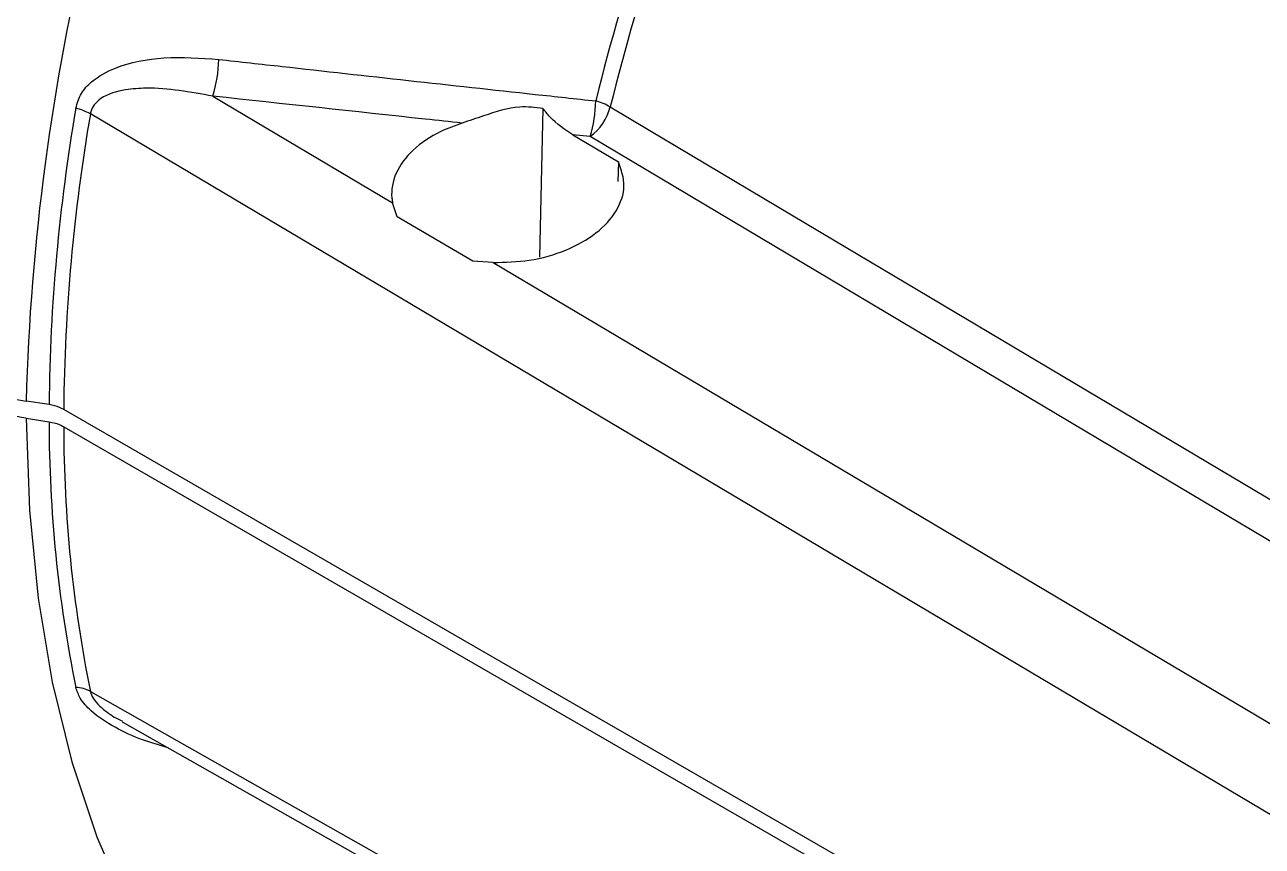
# Model space of a CAD drawing. Extents: x 11 to 120, y 2 to 94.
# Drawn here: x 20.848 to 23.205, y 71.662 to 73.228 of the extents above; entities that cross this region are included whole.
import ezdxf

# ---------------------------------------------------------------- set-up
doc = ezdxf.new("R2010")
doc.units = 0
doc.header["$MEASUREMENT"] = 0
doc.layers.add('OBJECT', color=7, linetype='CONTINUOUS')

msp = doc.modelspace()

# ---------------------------------------------------------------- linework, layer by layer
at = {"layer": 'OBJECT'}
for p, q in [((21.2062, 73.0915), (21.5485, 72.8884)), ((21.8348, 73.068), (21.8285, 72.7844)), ((21.8916, 73.0181), (21.9791, 72.9663)), ((21.9247, 73.0146), (21.8916, 73.0181)), ((21.9791, 72.9663), (21.9777, 72.9291)), ((21.5572, 72.8618), (21.5485, 72.8884)), ((21.7015, 72.7768), (21.5572, 72.8618)), ((21.7401, 72.7746), (21.7015, 72.7768)), ((20.8945, 72.5037), (20.8506, 72.5104)), ((24.2343, 70.5824), (20.9222, 72.4944)), ((20.8506, 72.4778), (20.8945, 72.471)), ((20.9222, 72.4617), (24.2343, 70.5497))]:
    msp.add_line(p, q, dxfattribs=at)
at = {"layer": 'OBJECT', "flags": 128}
for points in [[(21.9631, 73.0709), (22.0387, 73.0259), (22.3881, 72.818), (23.7858, 71.9866), (24.8584, 71.3487)], [(24.3174, 71.0704), (24.1411, 71.1752), (23.4357, 71.5942), (20.973, 73.0576)], [(24.8198, 71.2914), (23.9103, 71.8327), (23.0008, 72.374), (21.9247, 73.0146)], [(21.7401, 72.7746), (22.0555, 72.5874), (22.9662, 72.0468), (24.0273, 71.4171)], [(20.8506, 72.4778), (20.8568, 72.3029), (20.8734, 72.135), (20.9004, 71.9748), (20.9377, 71.8231), (20.9851, 71.6804), (21.0423, 71.5476), (21.1091, 71.4251), (21.1852, 71.3136), (21.2703, 71.2136)], [(20.973, 71.9571), (21.1376, 71.8639), (21.8428, 71.4646), (24.3174, 70.0637)], [(21.0338, 71.8994), (21.7015, 71.521), (24.3426, 70.0247)]]:
    msp.add_lwpolyline(points, dxfattribs=at)
at = {"layer": 'OBJECT'}
for centre, radius, start, end in [((25.2215, 72.3861), 4.3728, 154.636, 178.3701), ((25.9996, 72.0835), 4.185, 156.5781, 166.1907), ((26.0147, 72.075), 4.1722, 156.5781, 166.1907), ((20.9785, 73.1644), 0.239, 342.2512, 359.3309), ((21.692, 73.0866), 0.2436, 342.8049, 359.0144), ((21.8986, 72.9556), 0.1321, 60.7679, 73.7307), ((24.4136, 72.4711), 3.5193, 170.2276, 179.4695), ((20.92, 72.9624), 0.109, 60.9024, 76.5494), ((21.8661, 73.0958), 0.1001, 305.8423, 345.6232), ((24.4323, 72.4618), 3.5102, 170.2277, 179.4687), ((23.4348, 72.4711), 2.5404, 180.0017, 191.4906), ((23.456, 72.4618), 2.5337, 180.0026, 191.4907), ((20.9419, 71.9004), 0.0647, 61.1892, 86.8986)]:
    msp.add_arc(centre, radius, start, end, dxfattribs=at)
for points, knots in [([(20.9454, 73.0684), (20.9482, 73.0781), (20.9539, 73.0974), (20.9796, 73.125), (21.0312, 73.1531), (21.1152, 73.1686), (21.1826, 73.164), (21.2175, 73.1616)], [0, 0, 0, 0, 0.101178, 0.201859, 0.374018, 0.675191, 1, 1, 1, 1]), ([(21.2175, 73.1616), (21.2577, 73.1571), (21.4584, 73.1346), (21.6978, 73.1082), (21.8971, 73.0866), (21.9356, 73.0824)], [0, 0, 0, 0, 0.167872, 0.839364, 1, 1, 1, 1]), ([(21.2062, 73.0915), (21.1636, 73.0993), (21.1073, 73.1096), (21.0358, 73.1042), (21.0006, 73.0944), (20.9803, 73.0764), (20.9746, 73.0655), (20.9733, 73.0591), (20.973, 73.0576)], [0, 0, 0, 0, 0.49037, 0.647323, 0.850236, 0.921686, 0.982752, 1, 1, 1, 1]), ([(21.6811, 73.0403), (21.6576, 73.0428), (21.4993, 73.0596), (21.341, 73.0769), (21.2062, 73.0915)], [0, 0, 0, 0, 0.147984, 1, 1, 1, 1]), ([(21.8348, 73.068), (21.8202, 73.0698), (21.7823, 73.0744), (21.7303, 73.0566), (21.6946, 73.0447), (21.6811, 73.0403)], [0, 0, 0, 0, 0.281228, 0.727865, 1, 1, 1, 1]), ([(21.8916, 73.0181), (21.8765, 73.028), (21.8564, 73.0413), (21.8392, 73.0626), (21.8348, 73.068)], [0, 0, 0, 0, 0.74649, 1, 1, 1, 1]), ([(21.6811, 73.0403), (21.6673, 73.0352), (21.6313, 73.0222), (21.5845, 72.9899), (21.5515, 72.9453), (21.545, 72.9099), (21.548, 72.8913), (21.5485, 72.8884)], [0, 0, 0, 0, 0.162696, 0.424831, 0.687546, 0.950209, 1, 1, 1, 1]), ([(21.7401, 72.7746), (21.7632, 72.7751), (21.8113, 72.7761), (21.8807, 72.7963), (21.9391, 72.8293), (21.9778, 72.8722), (21.9945, 72.9204), (21.9842, 72.9511), (21.9791, 72.9663)], [0, 0, 0, 0, 0.156109, 0.324409, 0.493191, 0.662433, 0.831758, 1, 1, 1, 1]), ([(20.4023, 72.6599), (20.4512, 72.6347), (20.5526, 72.5826), (20.7093, 72.5355), (20.8134, 72.517), (20.8506, 72.5104)], [0, 0, 0, 0, 0.375049, 0.776984, 1, 1, 1, 1]), ([(20.8506, 72.4778), (20.8028, 72.4865), (20.706, 72.5043), (20.5507, 72.5518), (20.4572, 72.5993), (20.4023, 72.6272)], [0, 0, 0, 0, 0.287513, 0.581795, 1, 1, 1, 1]), ([(20.9222, 72.4944), (20.9169, 72.497), (20.9085, 72.5011), (20.8981, 72.503), (20.8945, 72.5037)], [0, 0, 0, 0, 0.643567, 1, 1, 1, 1]), ([(20.8945, 72.471), (20.9011, 72.4696), (20.9114, 72.4674), (20.9194, 72.4632), (20.9222, 72.4617)], [0, 0, 0, 0, 0.643557, 1, 1, 1, 1]), ([(21.1209, 71.85), (21.1046, 71.8547), (21.0697, 71.8648), (21.019, 71.8878), (20.9777, 71.9149), (20.9529, 71.9424), (20.9477, 71.9581), (20.9454, 71.965)], [0, 0, 0, 0, 0.219329, 0.468193, 0.718719, 0.875016, 1, 1, 1, 1]), ([(20.973, 71.9571), (20.9745, 71.9528), (20.9777, 71.9433), (20.9936, 71.926), (21.0131, 71.9106), (21.029, 71.903), (21.0344, 71.9004)], [0, 0, 0, 0, 0.190028, 0.423857, 0.807889, 1, 1, 1, 1])]:
    msp.add_open_spline(points, degree=3, knots=knots, dxfattribs=at)

doc.saveas('drawing.dxf')
